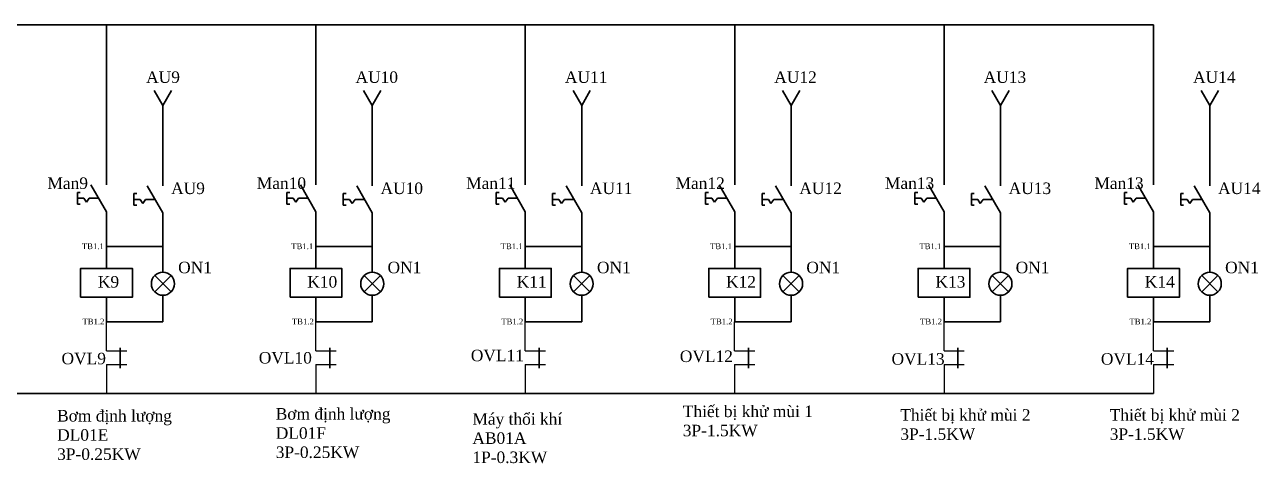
# Model space of a CAD drawing. Header units: millimetres. Extents: x 0 to 19177, y 0 to 12100.
# Drawn here: x 14024 to 16171, y 10987 to 11750 of the extents above; entities that cross this region are included whole.
import ezdxf

# ---------------------------------------------------------------- set-up
doc = ezdxf.new("R2010")
doc.units = ezdxf.units.MM
doc.header["$MEASUREMENT"] = 0
doc.layers.add('0---TBD---SD', color=2, linetype='Continuous', lineweight=25)
doc.layers.add('NetDam', color=7, linetype='Continuous', lineweight=35)
doc.layers.add('PHU KIEN', color=7, linetype='Continuous')
doc.styles.get("Standard").update_dxf_attribs({"font": 'arial.ttf'})

# ---------------------------------------------------------------- blocks, each defined once
blk = doc.blocks.new('TDM')
at = {"layer": '0---TBD---SD', "color": 7}
for p, q in [((334849, 442398), (334849, 442782)), ((334849, 442398), (335027, 442398)), ((334938, 442398), (335115, 442398)), ((334849, 442221), (334849, 441837)), ((334849, 442221), (335027, 442221)), ((334938, 442221), (335115, 442221))]:
    blk.add_line(p, q, dxfattribs=at)

msp = doc.modelspace()

# ---------------------------------------------------------------- linework, layer by layer
at = {"layer": 'NetDam', "color": 0}
for p, q in [((13802.7, 11749.7), (14166.4, 11749.7)), ((14166.4, 11619), (14166.4, 11749.7)), ((14166.4, 11749.7), (14530.2, 11749.7)), ((14530.2, 11619), (14530.2, 11749.7)), ((14530.2, 11749.7), (14894, 11749.7)), ((14894, 11619), (14894, 11749.7)), ((14894, 11749.7), (15257.8, 11749.7)), ((15257.8, 11619), (15257.8, 11749.7)), ((15257.8, 11749.7), (15621.5, 11749.7)), ((15621.5, 11619), (15621.5, 11749.7)), ((15621.5, 11749.7), (15985.3, 11749.7)), ((15985.3, 11619), (15985.3, 11749.7)), ((14264.3, 11609.5), (14249.3, 11635.5)), ((14264.3, 11609.5), (14279.3, 11635.5)), ((14628.1, 11609.5), (14613.1, 11635.5)), ((14628.1, 11609.5), (14643.1, 11635.5)), ((14991.9, 11609.5), (14976.9, 11635.5)), ((14991.9, 11609.5), (15006.9, 11635.5)), ((15355.7, 11609.5), (15340.7, 11635.5)), ((15355.7, 11609.5), (15370.7, 11635.5)), ((15719.4, 11609.5), (15704.4, 11635.5)), ((15719.4, 11609.5), (15734.4, 11635.5)), ((16083.2, 11609.5), (16068.2, 11635.5)), ((16083.2, 11609.5), (16098.2, 11635.5)), ((14166.4, 11619), (14166.4, 11505.9)), ((14530.2, 11619), (14530.2, 11505.9)), ((14894, 11619), (14894, 11505.9)), ((15257.8, 11619), (15257.8, 11505.9)), ((15621.5, 11619), (15621.5, 11505.9)), ((15985.3, 11619), (15985.3, 11505.9)), ((14264.3, 11609.5), (14264.3, 11575)), ((14628.1, 11609.5), (14628.1, 11575)), ((14991.9, 11609.5), (14991.9, 11575)), ((15355.7, 11609.5), (15355.7, 11575)), ((15719.4, 11609.5), (15719.4, 11575)), ((16083.2, 11609.5), (16083.2, 11575)), ((14264.3, 11575), (14264.3, 11504.1)), ((14628.1, 11575), (14628.1, 11504.1)), ((14991.9, 11575), (14991.9, 11504.1)), ((15355.7, 11575), (15355.7, 11504.1)), ((15719.4, 11575), (15719.4, 11504.1)), ((16083.2, 11575), (16083.2, 11504.1)), ((14166.4, 11497.4), (14166.4, 11505.9)), ((14530.2, 11497.4), (14530.2, 11505.9)), ((14894, 11497.4), (14894, 11505.9)), ((15257.8, 11497.4), (15257.8, 11505.9)), ((15621.5, 11497.4), (15621.5, 11505.9)), ((15985.3, 11497.4), (15985.3, 11505.9)), ((14166.4, 11471.4), (14166.4, 11497.4)), ((14264.3, 11495.6), (14264.3, 11504.1)), ((14264.3, 11469.6), (14264.3, 11495.6)), ((14530.2, 11471.4), (14530.2, 11497.4)), ((14628.1, 11495.6), (14628.1, 11504.1)), ((14628.1, 11469.6), (14628.1, 11495.6)), ((14894, 11471.4), (14894, 11497.4)), ((14991.9, 11495.6), (14991.9, 11504.1)), ((14991.9, 11469.6), (14991.9, 11495.6)), ((15257.8, 11471.4), (15257.8, 11497.4)), ((15355.7, 11495.6), (15355.7, 11504.1)), ((15355.7, 11469.6), (15355.7, 11495.6)), ((15621.5, 11471.4), (15621.5, 11497.4)), ((15719.4, 11495.6), (15719.4, 11504.1)), ((15719.4, 11469.6), (15719.4, 11495.6)), ((15985.3, 11471.4), (15985.3, 11497.4)), ((16083.2, 11495.6), (16083.2, 11504.1)), ((16083.2, 11469.6), (16083.2, 11495.6)), ((14166.4, 11424.4), (14139.4, 11471.4)), ((14264.3, 11422.6), (14237.3, 11469.6)), ((14530.2, 11424.4), (14503.2, 11471.4)), ((14628.1, 11422.6), (14601.1, 11469.6)), ((14894, 11424.4), (14867, 11471.4)), ((14991.9, 11422.6), (14964.9, 11469.6)), ((15257.8, 11424.4), (15230.8, 11471.4)), ((15355.7, 11422.6), (15328.7, 11469.6)), ((15621.5, 11424.4), (15594.5, 11471.4)), ((15719.4, 11422.6), (15692.4, 11469.6)), ((15985.3, 11424.4), (15958.3, 11471.4)), ((16083.2, 11422.6), (16056.2, 11469.6)), ((14115.9, 11447.9), (14115.9, 11457.9)), ((14115.9, 11457.9), (14120.9, 11457.9)), ((14115.9, 11447.9), (14115.9, 11437.9)), ((14115.9, 11447.9), (14124.4, 11447.9)), ((14126.9, 11447.9), (14124.4, 11447.9)), ((14131.4, 11440.9), (14126.9, 11447.9)), ((14136.4, 11447.9), (14131.4, 11440.9)), ((14136.4, 11447.9), (14140.4, 11447.9)), ((14140.4, 11447.9), (14152.9, 11447.9)), ((14213.8, 11446.1), (14213.8, 11456.1)), ((14213.8, 11456.1), (14218.8, 11456.1)), ((14213.8, 11446.1), (14213.8, 11436.1)), ((14213.8, 11446.1), (14222.3, 11446.1)), ((14224.8, 11446.1), (14222.3, 11446.1)), ((14229.3, 11439.1), (14224.8, 11446.1)), ((14234.3, 11446.1), (14229.3, 11439.1)), ((14234.3, 11446.1), (14238.3, 11446.1)), ((14238.3, 11446.1), (14250.8, 11446.1)), ((14479.7, 11447.9), (14479.7, 11457.9)), ((14479.7, 11457.9), (14484.7, 11457.9)), ((14479.7, 11447.9), (14479.7, 11437.9)), ((14479.7, 11447.9), (14488.2, 11447.9)), ((14490.7, 11447.9), (14488.2, 11447.9)), ((14495.2, 11440.9), (14490.7, 11447.9)), ((14500.2, 11447.9), (14495.2, 11440.9)), ((14500.2, 11447.9), (14504.2, 11447.9)), ((14504.2, 11447.9), (14516.7, 11447.9)), ((14577.6, 11446.1), (14577.6, 11456.1)), ((14577.6, 11456.1), (14582.6, 11456.1)), ((14577.6, 11446.1), (14577.6, 11436.1)), ((14577.6, 11446.1), (14586.1, 11446.1)), ((14588.6, 11446.1), (14586.1, 11446.1)), ((14593.1, 11439.1), (14588.6, 11446.1)), ((14598.1, 11446.1), (14593.1, 11439.1)), ((14598.1, 11446.1), (14602.1, 11446.1)), ((14602.1, 11446.1), (14614.6, 11446.1)), ((14843.5, 11447.9), (14843.5, 11457.9)), ((14843.5, 11457.9), (14848.5, 11457.9)), ((14843.5, 11447.9), (14843.5, 11437.9)), ((14843.5, 11447.9), (14852, 11447.9)), ((14854.5, 11447.9), (14852, 11447.9)), ((14859, 11440.9), (14854.5, 11447.9)), ((14864, 11447.9), (14859, 11440.9)), ((14864, 11447.9), (14868, 11447.9)), ((14868, 11447.9), (14880.5, 11447.9)), ((14941.4, 11446.1), (14941.4, 11456.1)), ((14941.4, 11456.1), (14946.4, 11456.1)), ((14941.4, 11446.1), (14941.4, 11436.1)), ((14941.4, 11446.1), (14949.9, 11446.1)), ((14952.4, 11446.1), (14949.9, 11446.1)), ((14956.9, 11439.1), (14952.4, 11446.1)), ((14961.9, 11446.1), (14956.9, 11439.1)), ((14961.9, 11446.1), (14965.9, 11446.1)), ((14965.9, 11446.1), (14978.4, 11446.1)), ((15207.3, 11447.9), (15207.3, 11457.9)), ((15207.3, 11457.9), (15212.3, 11457.9)), ((15207.3, 11447.9), (15207.3, 11437.9)), ((15207.3, 11447.9), (15215.8, 11447.9)), ((15218.3, 11447.9), (15215.8, 11447.9)), ((15222.8, 11440.9), (15218.3, 11447.9)), ((15227.8, 11447.9), (15222.8, 11440.9)), ((15227.8, 11447.9), (15231.8, 11447.9)), ((15231.8, 11447.9), (15244.3, 11447.9)), ((15305.2, 11446.1), (15305.2, 11456.1)), ((15305.2, 11456.1), (15310.2, 11456.1)), ((15305.2, 11446.1), (15305.2, 11436.1)), ((15305.2, 11446.1), (15313.7, 11446.1)), ((15316.2, 11446.1), (15313.7, 11446.1)), ((15320.7, 11439.1), (15316.2, 11446.1)), ((15325.7, 11446.1), (15320.7, 11439.1)), ((15325.7, 11446.1), (15329.7, 11446.1)), ((15329.7, 11446.1), (15342.2, 11446.1)), ((15571, 11447.9), (15571, 11457.9)), ((15571, 11457.9), (15576, 11457.9)), ((15571, 11447.9), (15571, 11437.9)), ((15571, 11447.9), (15579.5, 11447.9)), ((15582, 11447.9), (15579.5, 11447.9)), ((15586.5, 11440.9), (15582, 11447.9)), ((15591.5, 11447.9), (15586.5, 11440.9)), ((15591.5, 11447.9), (15595.5, 11447.9)), ((15595.5, 11447.9), (15608, 11447.9)), ((15668.9, 11446.1), (15668.9, 11456.1)), ((15668.9, 11456.1), (15673.9, 11456.1)), ((15668.9, 11446.1), (15668.9, 11436.1)), ((15668.9, 11446.1), (15677.4, 11446.1)), ((15679.9, 11446.1), (15677.4, 11446.1)), ((15684.4, 11439.1), (15679.9, 11446.1)), ((15689.4, 11446.1), (15684.4, 11439.1)), ((15689.4, 11446.1), (15693.4, 11446.1)), ((15693.4, 11446.1), (15705.9, 11446.1)), ((15934.8, 11447.9), (15934.8, 11457.9)), ((15934.8, 11457.9), (15939.8, 11457.9)), ((15934.8, 11447.9), (15934.8, 11437.9)), ((15934.8, 11447.9), (15943.3, 11447.9)), ((15945.8, 11447.9), (15943.3, 11447.9)), ((15950.3, 11440.9), (15945.8, 11447.9)), ((15955.3, 11447.9), (15950.3, 11440.9)), ((15955.3, 11447.9), (15959.3, 11447.9)), ((15959.3, 11447.9), (15971.8, 11447.9)), ((16032.7, 11446.1), (16032.7, 11456.1)), ((16032.7, 11456.1), (16037.7, 11456.1)), ((16032.7, 11446.1), (16032.7, 11436.1)), ((16032.7, 11446.1), (16041.2, 11446.1)), ((16043.7, 11446.1), (16041.2, 11446.1)), ((16048.2, 11439.1), (16043.7, 11446.1)), ((16053.2, 11446.1), (16048.2, 11439.1)), ((16053.2, 11446.1), (16057.2, 11446.1)), ((16057.2, 11446.1), (16069.7, 11446.1)), ((14115.9, 11437.9), (14120.9, 11437.9)), ((14166.4, 11424.4), (14166.4, 11388.5)), ((14213.8, 11436.1), (14218.8, 11436.1)), ((14264.3, 11422.6), (14264.3, 11386.7)), ((14479.7, 11437.9), (14484.7, 11437.9)), ((14530.2, 11424.4), (14530.2, 11388.5)), ((14577.6, 11436.1), (14582.6, 11436.1)), ((14628.1, 11422.6), (14628.1, 11386.7)), ((14843.5, 11437.9), (14848.5, 11437.9)), ((14894, 11424.4), (14894, 11388.5)), ((14941.4, 11436.1), (14946.4, 11436.1)), ((14991.9, 11422.6), (14991.9, 11386.7)), ((15207.3, 11437.9), (15212.3, 11437.9)), ((15257.8, 11424.4), (15257.8, 11388.5)), ((15305.2, 11436.1), (15310.2, 11436.1)), ((15355.7, 11422.6), (15355.7, 11386.7)), ((15571, 11437.9), (15576, 11437.9)), ((15621.5, 11424.4), (15621.5, 11388.5)), ((15668.9, 11436.1), (15673.9, 11436.1)), ((15719.4, 11422.6), (15719.4, 11386.7)), ((15934.8, 11437.9), (15939.8, 11437.9)), ((15985.3, 11424.4), (15985.3, 11388.5)), ((16032.7, 11436.1), (16037.7, 11436.1)), ((16083.2, 11422.6), (16083.2, 11386.7)), ((14166.4, 11388.5), (14166.4, 11355.9)), ((14264.3, 11364.4), (14264.3, 11386.7)), ((14530.2, 11388.5), (14530.2, 11355.9)), ((14628.1, 11364.4), (14628.1, 11386.7)), ((14894, 11388.5), (14894, 11355.9)), ((14991.9, 11364.4), (14991.9, 11386.7)), ((15257.8, 11388.5), (15257.8, 11355.9)), ((15355.7, 11364.4), (15355.7, 11386.7)), ((15621.5, 11388.5), (15621.5, 11355.9)), ((15719.4, 11364.4), (15719.4, 11386.7)), ((15985.3, 11388.5), (15985.3, 11355.9)), ((16083.2, 11364.4), (16083.2, 11386.7)), ((14264.3, 11364.4), (14166.4, 11364.4)), ((14166.4, 11325.9), (14166.4, 11355.9)), ((14264.3, 11339.6), (14264.3, 11364.4)), ((14628.1, 11364.4), (14530.2, 11364.4)), ((14530.2, 11325.9), (14530.2, 11355.9)), ((14628.1, 11339.6), (14628.1, 11364.4)), ((14991.9, 11364.4), (14894, 11364.4)), ((14894, 11325.9), (14894, 11355.9)), ((14991.9, 11339.6), (14991.9, 11364.4)), ((15355.7, 11364.4), (15257.8, 11364.4)), ((15257.8, 11325.9), (15257.8, 11355.9)), ((15355.7, 11339.6), (15355.7, 11364.4)), ((15719.4, 11364.4), (15621.5, 11364.4)), ((15621.5, 11325.9), (15621.5, 11355.9)), ((15719.4, 11339.6), (15719.4, 11364.4)), ((16083.2, 11364.4), (15985.3, 11364.4)), ((15985.3, 11325.9), (15985.3, 11355.9)), ((16083.2, 11339.6), (16083.2, 11364.4)), ((14264.3, 11319.6), (14264.3, 11339.6)), ((14628.1, 11319.6), (14628.1, 11339.6)), ((14991.9, 11319.6), (14991.9, 11339.6)), ((15355.7, 11319.6), (15355.7, 11339.6)), ((15719.4, 11319.6), (15719.4, 11339.6)), ((16083.2, 11319.6), (16083.2, 11339.6)), ((14250.2, 11313.5), (14278.5, 11285.2)), ((14278.5, 11313.5), (14250.2, 11285.2)), ((14264.3, 11319.4), (14264.3, 11319.6)), ((14614, 11313.5), (14642.3, 11285.2)), ((14642.3, 11313.5), (14614, 11285.2)), ((14628.1, 11319.4), (14628.1, 11319.6)), ((14977.7, 11313.5), (15006, 11285.2)), ((15006, 11313.5), (14977.7, 11285.2)), ((14991.9, 11319.4), (14991.9, 11319.6)), ((15341.5, 11313.5), (15369.8, 11285.2)), ((15369.8, 11313.5), (15341.5, 11285.2)), ((15355.7, 11319.4), (15355.7, 11319.6)), ((15705.3, 11313.5), (15733.6, 11285.2)), ((15733.6, 11313.5), (15705.3, 11285.2)), ((15719.4, 11319.4), (15719.4, 11319.6)), ((16069.1, 11313.5), (16097.4, 11285.2)), ((16097.4, 11313.5), (16069.1, 11285.2)), ((16083.2, 11319.4), (16083.2, 11319.6)), ((14166.4, 11275.9), (14166.4, 11245.9)), ((14264.3, 11279.4), (14264.3, 11259.4)), ((14530.2, 11275.9), (14530.2, 11245.9)), ((14628.1, 11279.4), (14628.1, 11259.4)), ((14894, 11275.9), (14894, 11245.9)), ((14991.9, 11279.4), (14991.9, 11259.4)), ((15257.8, 11275.9), (15257.8, 11245.9)), ((15355.7, 11279.4), (15355.7, 11259.4)), ((15621.5, 11275.9), (15621.5, 11245.9)), ((15719.4, 11279.4), (15719.4, 11259.4)), ((15985.3, 11275.9), (15985.3, 11245.9)), ((16083.2, 11279.4), (16083.2, 11259.4)), ((14264.3, 11259.4), (14264.3, 11233.4)), ((14628.1, 11259.4), (14628.1, 11233.4)), ((14991.9, 11259.4), (14991.9, 11233.4)), ((15355.7, 11259.4), (15355.7, 11233.4)), ((15719.4, 11259.4), (15719.4, 11233.4)), ((16083.2, 11259.4), (16083.2, 11233.4)), ((14166.4, 11245.9), (14166.4, 11233.4)), ((14264.3, 11233.4), (14166.4, 11233.4)), ((14530.2, 11245.9), (14530.2, 11233.4)), ((14628.1, 11233.4), (14530.2, 11233.4)), ((14894, 11245.9), (14894, 11233.4)), ((14991.9, 11233.4), (14894, 11233.4)), ((15257.8, 11245.9), (15257.8, 11233.4)), ((15355.7, 11233.4), (15257.8, 11233.4)), ((15621.5, 11245.9), (15621.5, 11233.4)), ((15719.4, 11233.4), (15621.5, 11233.4)), ((15985.3, 11245.9), (15985.3, 11233.4)), ((16083.2, 11233.4), (15985.3, 11233.4)), ((14190.3, 11187.9), (14190.3, 11152.9)), ((14554.1, 11187.9), (14554.1, 11152.9)), ((14917.9, 11187.9), (14917.9, 11152.9)), ((15281.7, 11187.9), (15281.7, 11152.9)), ((15645.4, 11187.9), (15645.4, 11152.9)), ((16009.2, 11187.9), (16009.2, 11152.9)), ((13802.7, 11108.5), (14166.4, 11108.5)), ((14166.4, 11108.5), (14530.2, 11108.5)), ((14530.2, 11108.5), (14894, 11108.5)), ((14894, 11108.5), (15257.8, 11108.5)), ((15257.8, 11108.5), (15621.5, 11108.5)), ((15621.5, 11108.5), (15985.3, 11108.5))]:
    msp.add_line(p, q, dxfattribs=at)
for points in [[(14121.4, 11275.9), (14211.4, 11275.9), (14211.4, 11325.9), (14121.4, 11325.9)], [(14485.2, 11275.9), (14575.2, 11275.9), (14575.2, 11325.9), (14485.2, 11325.9)], [(14849, 11275.9), (14939, 11275.9), (14939, 11325.9), (14849, 11325.9)], [(15212.8, 11275.9), (15302.8, 11275.9), (15302.8, 11325.9), (15212.8, 11325.9)], [(15576.5, 11275.9), (15666.5, 11275.9), (15666.5, 11325.9), (15576.5, 11325.9)], [(15940.3, 11275.9), (16030.3, 11275.9), (16030.3, 11325.9), (15940.3, 11325.9)]]:
    msp.add_lwpolyline(points, close=True, dxfattribs=at)
for centre in [(14264.3, 11299.4), (14628.1, 11299.4), (14991.9, 11299.4), (15355.7, 11299.4), (15719.4, 11299.4), (16083.2, 11299.4)]:
    msp.add_circle(centre, 20, dxfattribs=at)

# ---------------------------------------------------------------- block references
at = {"layer": 'PHU KIEN', "color": 9, "xscale": 0.1322222222090932, "yscale": 0.1322222222090932, "zscale": 0.1322222222090932}
for p in [(-30108.1, -47312.2), (-29744.3, -47312.2), (-29380.5, -47312.2), (-29016.8, -47312.2), (-28653, -47312.2), (-28289.2, -47312.2)]:
    msp.add_blockref('TDM', p, dxfattribs=at)

# ---------------------------------------------------------------- texts
at = {"attachment_point": 1}
for s, width, heights, insert, char_height in [('{\\fTimes New Roman|b0|i0|c0|p18;AU9}', 136, [0], (14235.2, 11668.5), 20), ('{\\fTimes New Roman|b0|i0|c0|p18;AU10}', 136, [0], (14599, 11668.5), 20), ('{\\fTimes New Roman|b0|i0|c0|p18;AU11}', 136, [0], (14962.8, 11668.5), 20), ('{\\fTimes New Roman|b0|i0|c0|p18;AU12}', 136, [0], (15326.5, 11668.5), 20), ('{\\fTimes New Roman|b0|i0|c0|p18;AU13}', 136, [0], (15690.3, 11668.5), 20), ('{\\fTimes New Roman|b0|i0|c0|p18;AU14}', 136, [0], (16054.1, 11668.5), 20), ('{\\fTimes New Roman|b0|i0|c0|p18;Man9}', 136, [0], (14063.7, 11484.2), 20), ('{\\fTimes New Roman|b0|i0|c0|p18;Man10}', 136, [17], (14427.5, 11484.2), 20), ('{\\fTimes New Roman|b0|i0|c0|p18;Man12}', 136, [0], (15155, 11484.2), 20), ('{\\fTimes New Roman|b0|i0|c0|p18;Man13}', 136, [0], (15518.8, 11484.2), 20), ('{\\fTimes New Roman|b0|i0|c0|p18;Man13}', 136, [0], (15882.6, 11484.2), 20), ('{\\fTimes New Roman|b0|i0|c0|p18;AU9}', 136, [0], (14278.6, 11475.3), 20), ('{\\fTimes New Roman|b0|i0|c0|p18;AU10}', 136, [0], (14642.4, 11475.3), 20), ('{\\fTimes New Roman|b0|i0|c0|p18;Man11}', 136, [0], (14791.3, 11484.2), 20), ('{\\fTimes New Roman|b0|i0|c0|p18;AU11}', 136, [0], (15006.2, 11475.3), 20), ('{\\fTimes New Roman|b0|i0|c0|p18;AU12}', 136, [0], (15370, 11475.3), 20), ('{\\fTimes New Roman|b0|i0|c0|p18;AU13}', 136, [0], (15733.7, 11475.3), 20), ('{\\fTimes New Roman|b0|i0|c0|p18;AU14}', 136, [0], (16097.5, 11475.3), 20), ('{\\fTimes New Roman|b0|i0|c0|p18;TB1.1}', 42.905, [0], (14123.5, 11369.5), 10), ('{\\fTimes New Roman|b0|i0|c0|p18;TB1.1}', 42.905, [0], (14487.3, 11369.5), 10), ('{\\fTimes New Roman|b0|i0|c0|p18;TB1.1}', 42.905, [0], (14851.1, 11369.5), 10), ('{\\fTimes New Roman|b0|i0|c0|p18;TB1.1}', 42.905, [0], (15214.9, 11369.5), 10), ('{\\fTimes New Roman|b0|i0|c0|p18;TB1.1}', 42.905, [0], (15578.6, 11369.5), 10), ('{\\fTimes New Roman|b0|i0|c0|p18;TB1.1}', 42.905, [0], (15942.4, 11369.5), 10), ('{\\fTimes New Roman|b0|i0|c0|p18;K9}', 78.993, [0], (14151.4, 11312.7), 20), ('{\\fTimes New Roman|b0|i0|c0|p18;K10}', 78.993, [0], (14515.2, 11312.7), 20), ('{\\fTimes New Roman|b0|i0|c0|p18;K11}', 78.993, [0], (14879, 11312.7), 20), ('{\\fTimes New Roman|b0|i0|c0|p18;K12}', 78.993, [0], (15242.7, 11312.7), 20), ('{\\fTimes New Roman|b0|i0|c0|p18;K13}', 78.993, [0], (15606.5, 11312.7), 20), ('{\\fTimes New Roman|b0|i0|c0|p18;K14}', 78.993, [0], (15970.3, 11312.7), 20), ('{\\fTimes New Roman|b0|i0|c0|p18;TB1.2}', 42.905, [0], (14124.6, 11238.7), 10), ('{\\fTimes New Roman|b0|i0|c0|p18;TB1.2}', 42.905, [0], (14488.4, 11238.7), 10), ('{\\fTimes New Roman|b0|i0|c0|p18;TB1.2}', 42.905, [0], (14852.2, 11238.7), 10), ('{\\fTimes New Roman|b0|i0|c0|p18;TB1.2}', 42.905, [0], (15216, 11238.7), 10), ('{\\fTimes New Roman|b0|i0|c0|p18;TB1.2}', 42.905, [0], (15579.7, 11238.7), 10), ('{\\fTimes New Roman|b0|i0|c0|p18;TB1.2}', 42.905, [0], (15943.5, 11238.7), 10), ('{\\fTimes New Roman|b0|i0|c0|p18;OVL11}', 78.993, [0], (14799.3, 11184.7), 20), ('{\\fTimes New Roman|b0|i0|c0|p18;OVL9}', 78.993, [0], (14088.2, 11179.4), 20), ('{\\fTimes New Roman|b0|i0|c0|p18;OVL10}', 78.993, [0], (14430.9, 11180.7), 20), ('{\\fTimes New Roman|b0|i0|c0|p18;OVL12}', 78.993, [0], (15162.4, 11183.3), 20), ('{\\fTimes New Roman|b0|i0|c0|p18;OVL13}', 78.993, [0], (15530.2, 11178.7), 20), ('{\\fTimes New Roman|b0|i0|c0|p18;OVL14}', 78.993, [0], (15893.9, 11178.7), 20)]:
    msp.add_mtext_dynamic_manual_height_columns(s, width=width, gutter_width=1, heights=heights, dxfattribs=dict(at, insert=insert, char_height=char_height))
at = {"color": 0, "char_height": 20, "attachment_point": 1}
for s, width, insert in [('{\\fTimes New Roman|b0|i0|c0|p18;\\C256;\\PON1}', 136, (14290.8, 11371)), ('{\\fTimes New Roman|b0|i0|c0|p18;\\C256;\\PON1}', 136, (14654.6, 11371)), ('{\\fTimes New Roman|b0|i0|c0|p18;\\C256;\\PON1}', 136, (15018.4, 11371)), ('{\\fTimes New Roman|b0|i0|c0|p18;\\C256;\\PON1}', 136, (15382.2, 11371)), ('{\\fTimes New Roman|b0|i0|c0|p18;\\C256;\\PON1}', 136, (15745.9, 11371)), ('{\\fTimes New Roman|b0|i0|c0|p18;\\C256;\\PON1}', 136, (16109.7, 11371)), ('{\\fTimes New Roman|b0|i0|c0|p18;\\C256;Bơm định lượng\\PDL01E\\P3P-0.25KW}', 198.74, (14080.6, 11079.9)), ('{\\fTimes New Roman|b0|i0|c0|p18;\\C256;Bơm định lượng\\PDL01F\\P3P-0.25KW}', 198.74, (14460.4, 11083.2)), ('{\\fTimes New Roman|b0|i0|c0|p18;\\C256;Máy thổi khí\\PAB01A\\P1P-0.3KW}', 188.996, (14802, 11074.4)), ('{\\fTimes New Roman|b0|i0|c0|p18;\\C256;Thiết bị khử mùi 1\\P3P-1.5KW}', 224.742, (15167.6, 11087.6)), ('{\\fTimes New Roman|b0|i0|c0|p18;\\C256;Thiết bị khử mùi 2\\P3P-1.5KW}', 223.691, (15545.5, 11081.4)), ('{\\fTimes New Roman|b0|i0|c0|p18;\\C256;Thiết bị khử mùi 2\\P3P-1.5KW}', 223.691, (15909.3, 11081.4))]:
    msp.add_mtext_dynamic_manual_height_columns(s, width=width, gutter_width=1, heights=[0], dxfattribs=dict(at, insert=insert))

doc.saveas('drawing.dxf')
